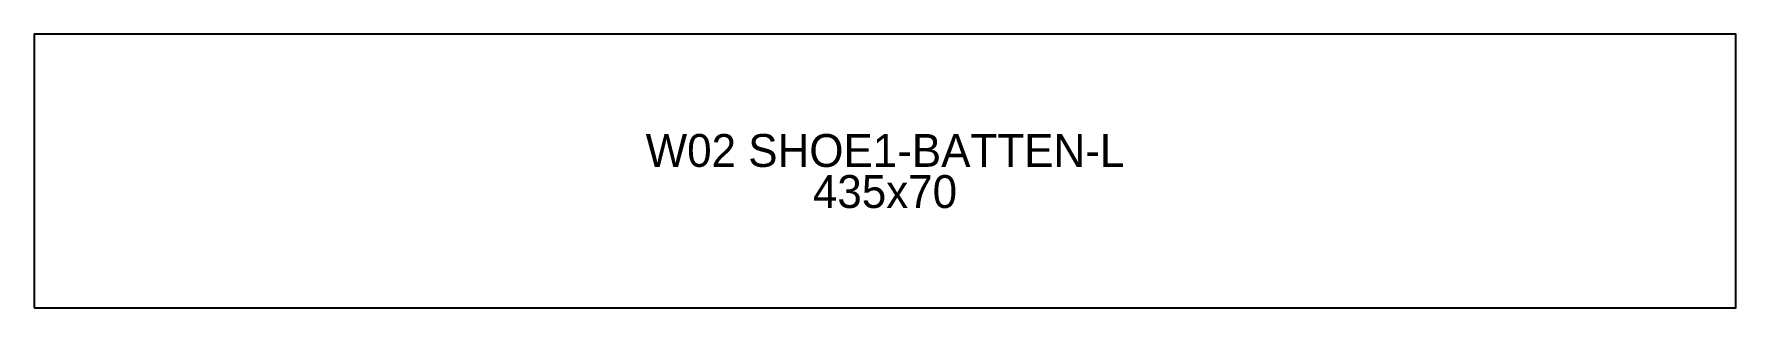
# Model space of a CAD drawing. Extents: x 0 to 435, y 0 to 70.
import ezdxf
from ezdxf.enums import TextEntityAlignment as Align

# ---------------------------------------------------------------- set-up
doc = ezdxf.new("R2010")
doc.units = 0
doc.layers.add('OUTLINE', color=7, linetype='CONTINUOUS')
doc.layers.add('UNIT_NUMBER', color=94, linetype='CONTINUOUS')

msp = doc.modelspace()

# ---------------------------------------------------------------- linework, layer by layer
at = {"layer": 'OUTLINE'}
msp.add_lwpolyline([(0, 0), (435, 0), (435, 70), (0, 70)], close=True, dxfattribs=at)

# ---------------------------------------------------------------- texts
at = {"layer": 'UNIT_NUMBER'}
for s, p in [('W02 SHOE1-BATTEN-L', (217.5, 40.25)), ('435x70', (217.5, 29.75))]:
    msp.add_text(s, height=8.4, dxfattribs=at).set_placement(p, align=Align.MIDDLE_CENTER)

doc.saveas('drawing.dxf')
